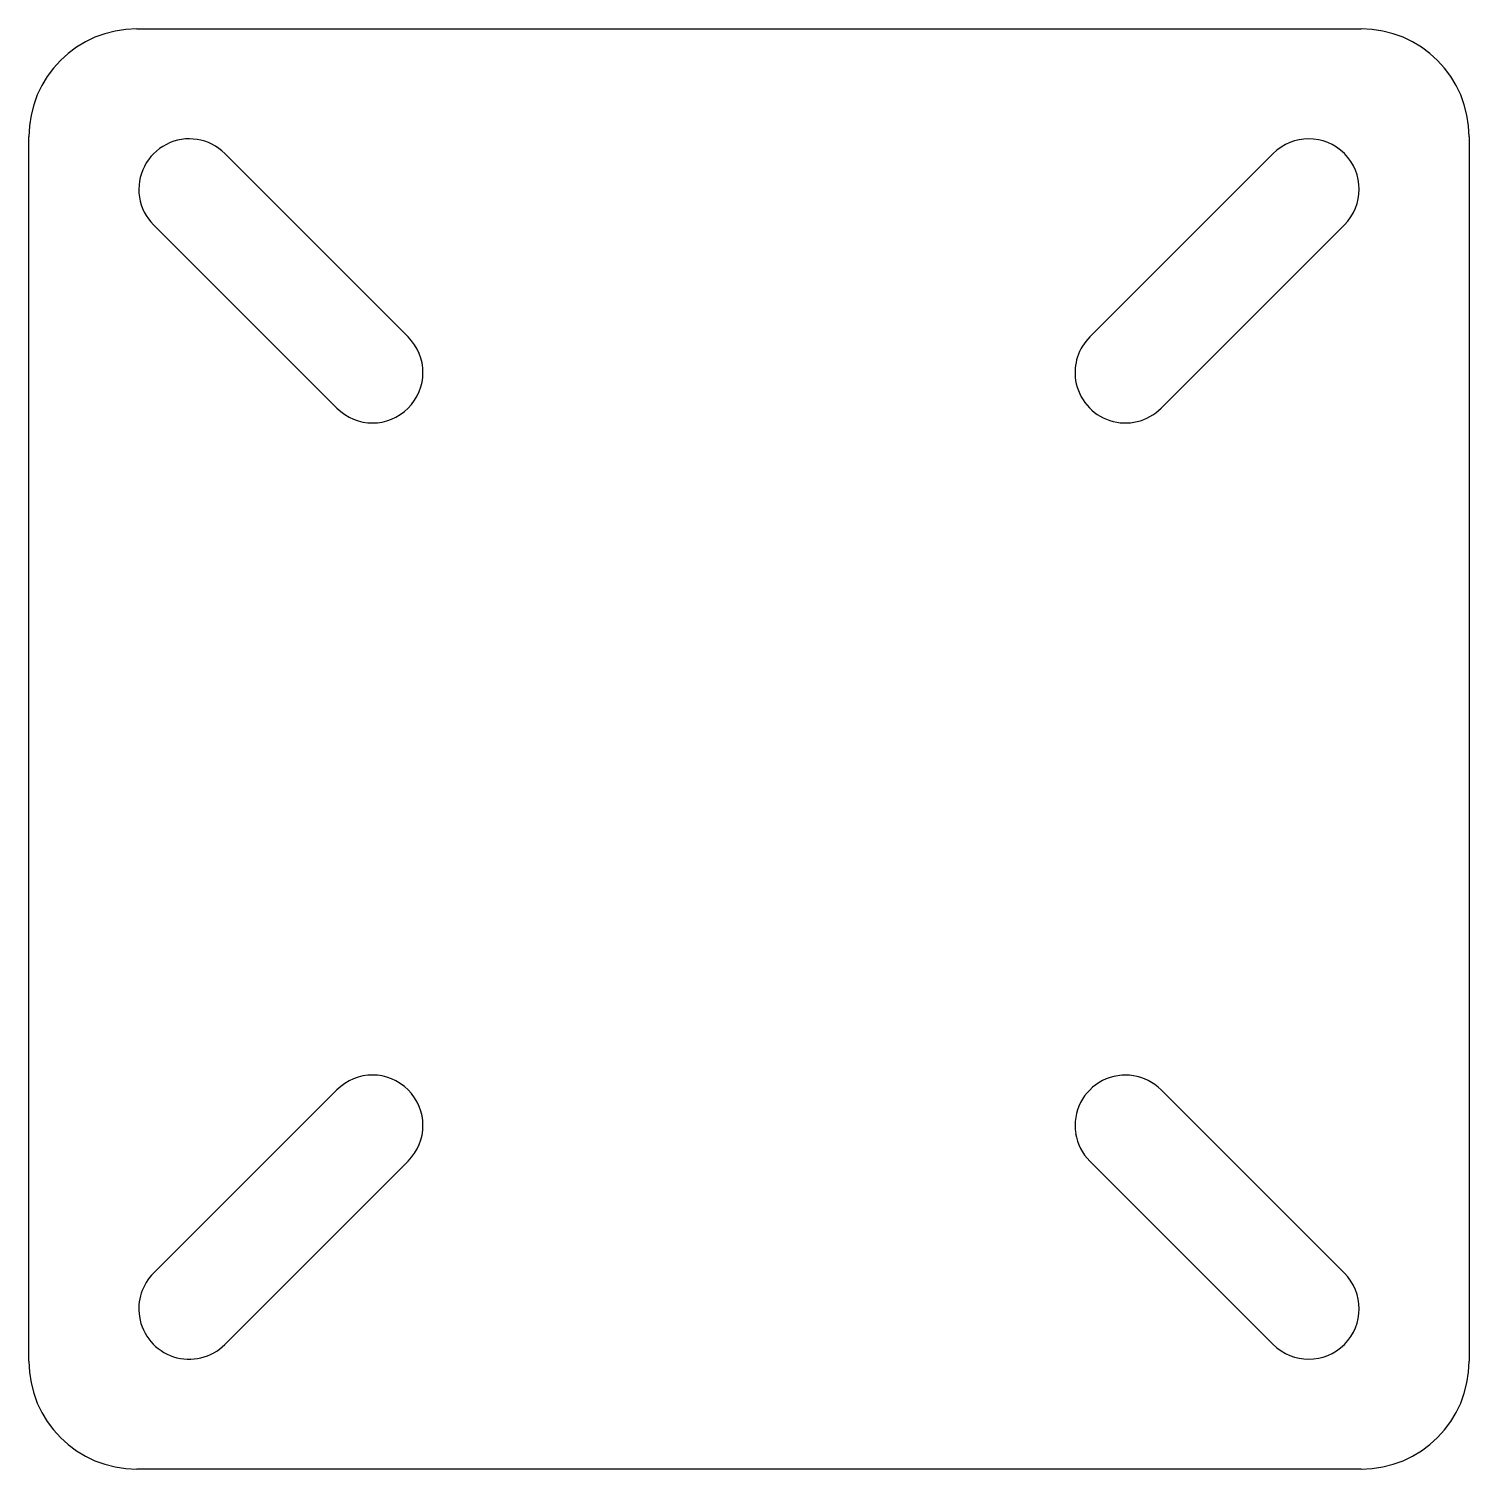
# Model space of a CAD drawing. Header units: millimetres. Extents: x -36 to 164, y 0 to 200.
import ezdxf

# ---------------------------------------------------------------- set-up
doc = ezdxf.new("R2010")
doc.units = ezdxf.units.MM

msp = doc.modelspace()

# ---------------------------------------------------------------- linework, layer by layer
at = {"color": 7, "linetype": 'Continuous'}
for p, q in [((-20.67, 200), (149.33, 200)), ((-35.67, 15), (-35.67, 185)), ((164.33, 185), (164.33, 15)), ((17.01, 157.22), (-8.45, 182.68)), ((137.11, 182.68), (111.65, 157.22)), ((-18.35, 172.78), (7.11, 147.32)), ((121.55, 147.32), (147.01, 172.78)), ((7.11, 52.68), (-18.35, 27.22)), ((147.01, 27.22), (121.55, 52.68)), ((-8.45, 17.32), (17.01, 42.78)), ((111.65, 42.78), (137.11, 17.32)), ((149.33, 0), (-20.67, 0))]:
    msp.add_line(p, q, dxfattribs=at)
for centre, radius, start, end in [((-20.66, 184.99), 15.01, 90.0209, 179.9791), ((149.32, 184.99), 15.01, 0.0209, 89.9791), ((-13.39, 177.72), 7, 45.0676, 188.9862), ((142.06, 177.73), 7, 315, 135), ((-13.39, 177.73), 7.01, 189.0232, 224.9373), ((12.06, 152.27), 7, 225, 45), ((116.6, 152.28), 7, 135.0301, 189.013), ((116.6, 152.27), 7, 188.9552, 314.9884), ((12.06, 47.73), 7, 315, 135), ((116.61, 47.72), 7, 45.0676, 188.9862), ((116.61, 47.73), 7.01, 189.0232, 224.9373), ((-13.4, 22.28), 7, 135.0301, 189.013), ((142.06, 22.27), 7, 225, 45), ((-13.4, 22.27), 7, 188.9552, 314.9884), ((-20.66, 15.01), 15.01, 180.0209, 269.9791), ((149.32, 15.01), 15.01, 270.0209, 359.9791)]:
    msp.add_arc(centre, radius, start, end, dxfattribs=at)

doc.saveas('drawing.dxf')
